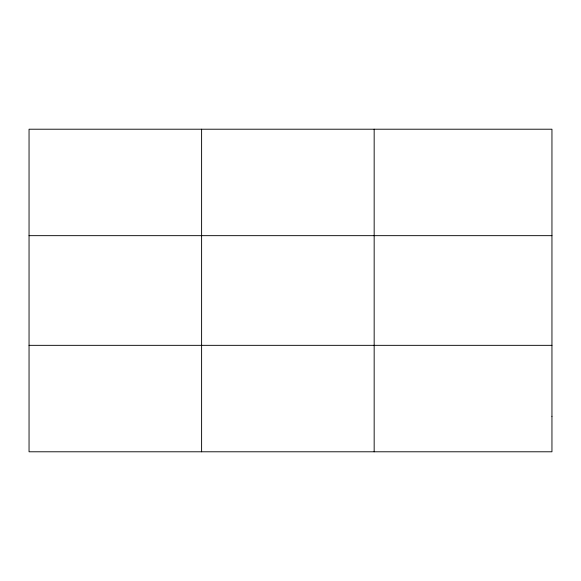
<?xml version="1.0" encoding="UTF-8"?>
<svg xmlns="http://www.w3.org/2000/svg" width="581" height="581" viewBox="0 0 581 581"><rect width="100%" height="100%" fill="white"/><g stroke="black" fill="none" stroke-linecap="round" stroke-linejoin="round"><path stroke-width="0.87" d="M201.607 451.786L201.607 129.214M374.164 451.786L374.164 129.214M29.05 235.661L551.95 235.661M29.05 345.339L551.95 345.339M551.95 416.301L551.95 451.786L29.05 451.786L29.05 129.214L551.95 129.214L551.95 416.301"/></g></svg>
